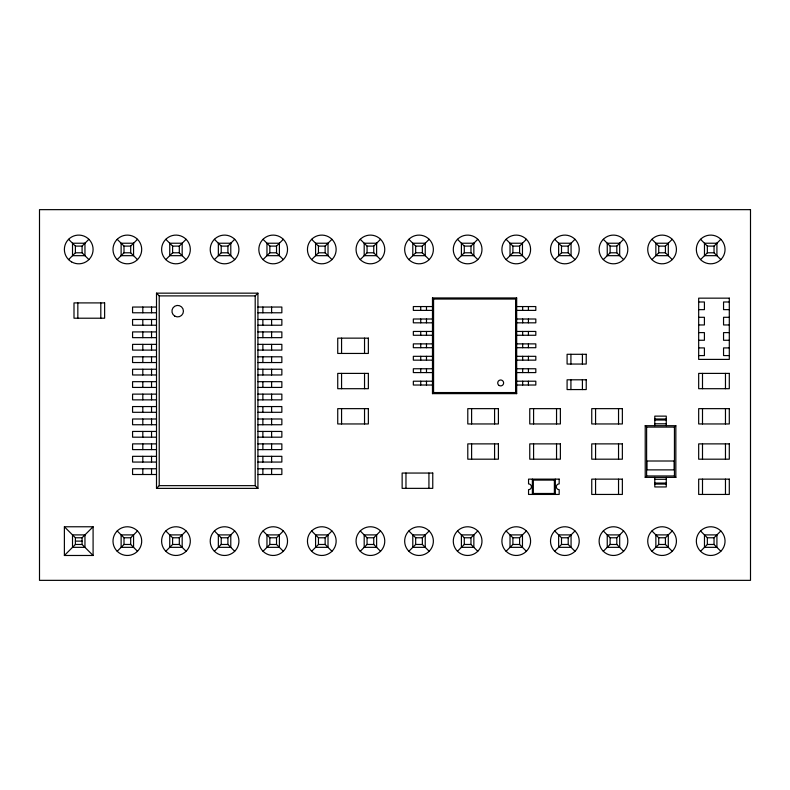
<?xml version="1.0" encoding="UTF-8"?>
<svg xmlns="http://www.w3.org/2000/svg" width="790" height="790" viewBox="0 0 790 790"><rect width="100%" height="100%" fill="white"/><g stroke="black" fill="none" stroke-linecap="round" stroke-linejoin="round"><path stroke-width="1.19" d="M68.582 259.604L75.386 252.8L75.386 246.105L68.582 239.301M75.386 246.105L82.081 246.105L88.885 239.301M117.197 259.604A14.358 14.358 0 0 1 123.635 235.588A14.358 14.358 0 0 1 141.213 253.165A14.358 14.358 0 0 1 117.197 259.604L124 252.8L124 246.105L117.197 239.301M137.5 259.604L130.696 252.8L130.696 246.105L137.5 239.301M165.811 259.604A14.358 14.358 0 0 1 172.24 235.588A14.358 14.358 0 0 1 189.827 253.165A14.358 14.358 0 0 1 165.811 259.604L172.605 252.8L172.605 246.105L165.811 239.301M186.104 259.604L179.31 252.8L179.31 246.105L186.104 239.301M214.416 259.604A14.358 14.358 0 0 1 220.854 235.588A14.358 14.358 0 0 1 238.432 253.165A14.358 14.358 0 0 1 214.416 259.604L221.22 252.8L221.22 246.105L214.416 239.301M234.719 259.604L227.915 252.8L227.915 246.105L234.719 239.301M263.031 259.604A14.358 14.358 0 0 1 269.469 235.588A14.358 14.358 0 0 1 287.047 253.165A14.358 14.358 0 0 1 263.031 259.604L269.834 252.8L269.834 246.105L263.031 239.301M283.334 259.604L276.53 252.8L276.53 246.105L283.334 239.301M257.925 488.378L255.2 485.653L255.2 295.894L257.925 293.159L156.499 293.159L156.499 488.378L257.925 488.378L257.925 293.159M311.645 259.604A14.358 14.358 0 0 1 318.084 235.588A14.358 14.358 0 0 1 335.661 253.165A14.358 14.358 0 0 1 311.645 259.604L318.449 252.8L318.449 246.105L311.645 239.301M331.948 259.604L325.144 252.8L325.144 246.105L331.948 239.301M64.385 555.479L75.386 544.468L75.386 537.773L64.385 526.772L93.092 526.772L93.092 555.479L64.385 555.479L64.385 526.772M93.092 555.479L82.081 544.468L82.081 537.773L93.092 526.772M360.26 259.604A14.358 14.358 0 0 1 366.688 235.588A14.358 14.358 0 0 1 384.276 253.165A14.358 14.358 0 0 1 360.26 259.604L367.054 252.8L367.054 246.105L360.26 239.301M380.553 259.604L373.759 252.8L373.759 246.105L380.553 239.301M156.499 488.378L159.225 485.653L159.225 295.894L156.499 293.159M117.197 551.272A14.358 14.358 0 0 1 123.635 527.256A14.358 14.358 0 0 1 141.213 544.843A14.358 14.358 0 0 1 117.197 551.272L124 544.468L124 537.773L117.197 530.969M137.5 551.272L130.696 544.468L130.696 537.773L137.5 530.969M408.865 259.604A14.358 14.358 0 0 1 415.303 235.588A14.358 14.358 0 0 1 432.881 253.165A14.358 14.358 0 0 1 408.865 259.604L415.668 252.8L415.668 246.105L408.865 239.301M429.168 259.604L422.364 252.8L422.364 246.105L429.168 239.301M165.811 551.272A14.358 14.358 0 0 1 172.24 527.256A14.358 14.358 0 0 1 189.827 544.843A14.358 14.358 0 0 1 165.811 551.272L172.605 544.468L172.605 537.773L165.811 530.969M186.104 551.272L179.31 544.468L179.31 537.773L186.104 530.969M457.479 259.604A14.358 14.358 0 0 1 463.918 235.588A14.358 14.358 0 0 1 481.495 253.165A14.358 14.358 0 0 1 457.479 259.604L464.283 252.8L464.283 246.105L457.479 239.301M477.782 259.604L470.978 252.8L470.978 246.105L477.782 239.301M214.416 551.272A14.358 14.358 0 0 1 220.854 527.256A14.358 14.358 0 0 1 238.432 544.843A14.358 14.358 0 0 1 214.416 551.272L221.22 544.468L221.22 537.773L214.416 530.969M234.719 551.272L227.915 544.468L227.915 537.773L234.719 530.969M506.094 259.604A14.358 14.358 0 0 1 512.532 235.588A14.358 14.358 0 0 1 530.11 253.165A14.358 14.358 0 0 1 506.094 259.604L512.898 252.8L512.898 246.105L506.094 239.301M526.397 259.604L519.593 252.8L519.593 246.105L526.397 239.301M263.031 551.272A14.358 14.358 0 0 1 269.469 527.256A14.358 14.358 0 0 1 287.047 544.843A14.358 14.358 0 0 1 263.031 551.272L269.834 544.468L269.834 537.773L263.031 530.969M283.334 551.272L276.53 544.468L276.53 537.773L283.334 530.969M554.708 259.604A14.358 14.358 0 0 1 561.137 235.588A14.358 14.358 0 0 1 578.724 253.165A14.358 14.358 0 0 1 554.708 259.604L561.502 252.8L561.502 246.105L554.708 239.301M575.001 259.604L568.207 252.8L568.207 246.105L575.001 239.301M516.68 393.637L515.594 392.551L515.594 299.045L516.68 297.949L432.476 297.949L432.476 393.637L516.68 393.637L516.68 297.949M432.476 393.637L433.572 392.551L433.572 299.045L432.476 297.949M311.645 551.272A14.358 14.358 0 0 1 318.084 527.256A14.358 14.358 0 0 1 335.661 544.843A14.358 14.358 0 0 1 311.645 551.272L318.449 544.468L318.449 537.773L311.645 530.969M331.948 551.272L325.144 544.468L325.144 537.773L331.948 530.969M603.313 259.604A14.358 14.358 0 0 1 609.752 235.588A14.358 14.358 0 0 1 627.329 253.165A14.358 14.358 0 0 1 603.313 259.604L610.117 252.8L610.117 246.105L603.313 239.301M623.616 259.604L616.812 252.8L616.812 246.105L623.616 239.301M360.26 551.272A14.358 14.358 0 0 1 366.688 527.256A14.358 14.358 0 0 1 384.276 544.843A14.358 14.358 0 0 1 360.26 551.272L367.054 544.468L367.054 537.773L360.26 530.969M380.553 551.272L373.759 544.468L373.759 537.773L380.553 530.969M651.928 259.604A14.358 14.358 0 0 1 658.366 235.588A14.358 14.358 0 0 1 675.944 253.165A14.358 14.358 0 0 1 651.928 259.604L658.732 252.8L658.732 246.105L651.928 239.301M672.231 259.604L665.427 252.8L665.427 246.105L672.231 239.301M408.865 551.272A14.358 14.358 0 0 1 415.303 527.256A14.358 14.358 0 0 1 432.881 544.843A14.358 14.358 0 0 1 408.865 551.272L415.668 544.468L415.668 537.773L408.865 530.969M429.168 551.272L422.364 544.468L422.364 537.773L429.168 530.969M700.542 259.604A14.358 14.358 0 0 1 706.981 235.588A14.358 14.358 0 0 1 724.558 253.165A14.358 14.358 0 0 1 700.542 259.604L707.346 252.8L707.346 246.105L700.542 239.301M720.845 259.604L714.042 252.8L714.042 246.105L720.845 239.301M457.479 551.272A14.358 14.358 0 0 1 463.918 527.256A14.358 14.358 0 0 1 481.495 544.843A14.358 14.358 0 0 1 457.479 551.272L464.283 544.468L464.283 537.773L457.479 530.969M477.782 551.272L470.978 544.468L470.978 537.773L477.782 530.969M533.339 493.483L532.381 494.441L532.381 479.135L533.339 480.093L554.383 480.093L555.34 479.135L555.34 494.441L554.383 493.483L533.339 493.483L533.339 480.093M506.094 551.272A14.358 14.358 0 0 1 512.532 527.256A14.358 14.358 0 0 1 530.11 544.843A14.358 14.358 0 0 1 506.094 551.272L512.898 544.468L512.898 537.773L506.094 530.969M526.397 551.272L519.593 544.468L519.593 537.773L526.397 530.969M675.845 477.377L674.443 475.975L674.443 427.094L675.845 425.701L645.223 425.701L645.223 477.377L675.845 477.377L675.845 425.701M554.708 551.272A14.358 14.358 0 0 1 561.137 527.256A14.358 14.358 0 0 1 578.724 544.843A14.358 14.358 0 0 1 554.708 551.272L561.502 544.468L561.502 537.773L554.708 530.969M575.001 551.272L568.207 544.468L568.207 537.773L575.001 530.969M645.223 477.377L646.615 475.975L646.615 427.094L645.223 425.701M603.313 551.272A14.358 14.358 0 0 1 609.752 527.256A14.358 14.358 0 0 1 627.329 544.843A14.358 14.358 0 0 1 603.313 551.272L610.117 544.468L610.117 537.773L603.313 530.969M623.616 551.272L616.812 544.468L616.812 537.773L623.616 530.969M651.928 551.272A14.358 14.358 0 0 1 658.366 527.256A14.358 14.358 0 0 1 675.944 544.843A14.358 14.358 0 0 1 651.928 551.272L658.732 544.468L658.732 537.773L651.928 530.969M672.231 551.272L665.427 544.468L665.427 537.773L672.231 530.969M700.542 551.272A14.358 14.358 0 0 1 706.981 527.256A14.358 14.358 0 0 1 724.558 544.843A14.358 14.358 0 0 1 700.542 551.272L707.346 544.468L707.346 537.773L700.542 530.969M720.845 551.272L714.042 544.468L714.042 537.773L720.845 530.969M124 246.105L130.696 246.105M172.605 246.105L179.31 246.105M221.22 246.105L227.915 246.105M269.834 246.105L276.53 246.105M318.449 246.105L325.144 246.105M367.054 246.105L373.759 246.105M415.668 246.105L422.364 246.105M464.283 246.105L470.978 246.105M512.898 246.105L519.593 246.105M561.502 246.105L568.207 246.105M610.117 246.105L616.812 246.105M658.732 246.105L665.427 246.105M707.346 246.105L714.042 246.105M75.386 252.8L82.081 252.8L88.885 259.604M124 252.8L130.696 252.8M172.605 252.8L179.31 252.8M221.22 252.8L227.915 252.8M269.834 252.8L276.53 252.8M318.449 252.8L325.144 252.8M367.054 252.8L373.759 252.8M415.668 252.8L422.364 252.8M464.283 252.8L470.978 252.8M512.898 252.8L519.593 252.8M561.502 252.8L568.207 252.8M610.117 252.8L616.812 252.8M658.732 252.8L665.427 252.8M707.346 252.8L714.042 252.8M159.225 295.894L255.2 295.894M433.572 299.045L515.594 299.045M698.676 301.987L704.413 301.987L704.413 309.641L698.676 309.641M729.298 301.987L723.551 301.987L723.551 309.641L729.298 309.641M432.476 306.56L413.338 306.56L413.338 310.391L432.476 310.391M516.68 306.56L535.817 306.56L535.817 310.391L516.68 310.391M156.499 307.043L132.572 307.043L132.572 312.781L156.499 312.781M257.925 307.043L281.852 307.043L281.852 312.781L257.925 312.781M698.676 317.294L704.413 317.294L704.413 324.957L698.676 324.957M729.298 317.294L723.551 317.294L723.551 324.957L729.298 324.957M432.476 319.002L413.338 319.002L413.338 322.824L432.476 322.824M516.68 319.002L535.817 319.002L535.817 322.824L516.68 322.824M156.499 319.476L132.572 319.476L132.572 325.223L156.499 325.223M257.925 319.476L281.852 319.476L281.852 325.223L257.925 325.223M432.476 331.445L413.338 331.445L413.338 335.266L432.476 335.266M516.68 331.445L535.817 331.445L535.817 335.266L516.68 335.266M156.499 331.918L132.572 331.918L132.572 337.656L156.499 337.656M257.925 331.918L281.852 331.918L281.852 337.656L257.925 337.656M698.676 332.61L704.413 332.61L704.413 340.263L698.676 340.263M729.298 332.61L723.551 332.61L723.551 340.263L729.298 340.263M432.476 343.877L413.338 343.877L413.338 347.709L432.476 347.709M516.68 343.877L535.817 343.877L535.817 347.709L516.68 347.709M156.499 344.361L132.572 344.361L132.572 350.098L156.499 350.098M257.925 344.361L281.852 344.361L281.852 350.098L257.925 350.098M698.676 347.916L704.413 347.916L704.413 355.579L698.676 355.579M729.298 347.916L723.551 347.916L723.551 355.579L729.298 355.579M432.476 356.32L413.338 356.32L413.338 360.151L432.476 360.151M516.68 356.32L535.817 356.32L535.817 360.151L516.68 360.151M156.499 356.803L132.572 356.803L132.572 362.541L156.499 362.541M257.925 356.803L281.852 356.803L281.852 362.541L257.925 362.541M432.476 368.762L413.338 368.762L413.338 372.584L432.476 372.584M516.68 368.762L535.817 368.762L535.817 372.584L516.68 372.584M156.499 369.236L132.572 369.236L132.572 374.983L156.499 374.983M257.925 369.236L281.852 369.236L281.852 374.983L257.925 374.983M432.476 381.205L413.338 381.205L413.338 385.026L432.476 385.026M516.68 381.205L535.817 381.205L535.817 385.026L516.68 385.026M156.499 381.679L132.572 381.679L132.572 387.426L156.499 387.426M257.925 381.679L281.852 381.679L281.852 387.426L257.925 387.426M433.572 392.551L515.594 392.551M156.499 394.121L132.572 394.121L132.572 399.859L156.499 399.859M257.925 394.121L281.852 394.121L281.852 399.859L257.925 399.859M156.499 406.564L132.572 406.564L132.572 412.301L156.499 412.301M257.925 406.564L281.852 406.564L281.852 412.301L257.925 412.301M156.499 418.996L132.572 418.996L132.572 424.744L156.499 424.744M257.925 418.996L281.852 418.996L281.852 424.744L257.925 424.744M654.792 418.996L666.266 418.996M654.792 420.013L666.266 420.013M654.792 423.796L666.266 423.796M646.615 427.094L674.443 427.094M156.499 431.439L132.572 431.439L132.572 437.186L156.499 437.186M257.925 431.439L281.852 431.439L281.852 437.186L257.925 437.186M156.499 443.881L132.572 443.881L132.572 449.619L156.499 449.619M257.925 443.881L281.852 443.881L281.852 449.619L257.925 449.619M156.499 456.324L132.572 456.324L132.572 462.061L156.499 462.061M257.925 456.324L281.852 456.324L281.852 462.061L257.925 462.061M156.499 468.756L132.572 468.756L132.572 474.504L156.499 474.504M257.925 468.756L281.852 468.756L281.852 474.504L257.925 474.504M646.615 475.975L674.443 475.975M654.792 479.283L666.266 479.283M654.792 483.065L666.266 483.065M654.792 484.072L666.266 484.072M159.225 485.653L255.2 485.653M75.386 537.773L82.081 537.773M124 537.773L130.696 537.773M172.605 537.773L179.31 537.773M221.22 537.773L227.915 537.773M269.834 537.773L276.53 537.773M318.449 537.773L325.144 537.773M367.054 537.773L373.759 537.773M415.668 537.773L422.364 537.773M464.283 537.773L470.978 537.773M512.898 537.773L519.593 537.773M561.502 537.773L568.207 537.773M610.117 537.773L616.812 537.773M658.732 537.773L665.427 537.773M707.346 537.773L714.042 537.773M75.386 541.12L82.081 541.12M75.386 544.468L82.081 544.468M124 544.468L130.696 544.468M172.605 544.468L179.31 544.468M221.22 544.468L227.915 544.468M269.834 544.468L276.53 544.468M318.449 544.468L325.144 544.468M367.054 544.468L373.759 544.468M415.668 544.468L422.364 544.468M464.283 544.468L470.978 544.468M512.898 544.468L519.593 544.468M561.502 544.468L568.207 544.468M610.117 544.468L616.812 544.468M658.732 544.468L665.427 544.468M707.346 544.468L714.042 544.468M725.467 373.394L725.467 388.7M725.467 408.647L725.467 423.954M725.467 443.881L725.467 459.188M725.467 479.135L725.467 494.441M702.498 373.394L702.498 388.7M702.498 408.647L702.498 423.954M702.498 443.881L702.498 459.188M702.498 479.135L702.498 494.441M666.266 425.701L666.266 416.132L654.792 416.132L654.792 425.701M666.266 477.377L666.266 486.946L654.792 486.946L654.792 477.377M618.54 408.647L618.54 423.954M618.54 443.881L618.54 459.188M618.54 479.135L618.54 494.441M595.571 408.647L595.571 423.954M595.571 443.881L595.571 459.188M595.571 479.135L595.571 494.441M582.408 354.295L582.408 364.052M582.408 379.802L582.408 389.569M570.923 354.295L570.923 364.052M570.923 379.802L570.923 389.569M556.545 408.647L556.545 423.954M556.545 443.881L556.545 459.188M554.383 480.093L554.383 493.483M533.586 408.647L533.586 423.954M533.586 443.881L533.586 459.188M528.421 306.56L528.421 310.391M528.421 319.002L528.421 322.824M528.421 331.445L528.421 335.266M528.421 343.877L528.421 347.709M528.421 356.32L528.421 360.151M528.421 368.762L528.421 372.584M528.421 381.205L528.421 385.026M522.674 306.56L522.674 310.391M522.674 319.002L522.674 322.824M522.674 331.445L522.674 335.266M522.674 343.877L522.674 347.709M522.674 356.32L522.674 360.151M522.674 368.762L522.674 372.584M522.674 381.205L522.674 385.026M494.579 408.647L494.579 423.954M494.579 443.881L494.579 459.188M471.61 408.647L471.61 423.954M471.61 443.881L471.61 459.188M428.931 473.052L428.931 488.358M426.482 306.56L426.482 310.391M426.482 319.002L426.482 322.824M426.482 331.445L426.482 335.266M426.482 343.877L426.482 347.709M426.482 356.32L426.482 360.151M426.482 368.762L426.482 372.584M426.482 381.205L426.482 385.026M420.734 306.56L420.734 310.391M420.734 319.002L420.734 322.824M420.734 331.445L420.734 335.266M420.734 343.877L420.734 347.709M420.734 356.32L420.734 360.151M420.734 368.762L420.734 372.584M420.734 381.205L420.734 385.026M405.971 473.052L405.971 488.358M364.536 338.14L364.536 353.446M364.536 373.394L364.536 388.7M364.536 408.647L364.536 423.954M341.566 338.14L341.566 353.446M341.566 373.394L341.566 388.7M341.566 408.647L341.566 423.954M271.612 307.043L271.612 312.781M271.612 319.476L271.612 325.223M271.612 331.918L271.612 337.656M271.612 344.361L271.612 350.098M271.612 356.803L271.612 362.541M271.612 369.236L271.612 374.983M271.612 381.679L271.612 387.426M271.612 394.121L271.612 399.859M271.612 406.564L271.612 412.301M271.612 418.996L271.612 424.744M271.612 431.439L271.612 437.186M271.612 443.881L271.612 449.619M271.612 456.324L271.612 462.061M271.612 468.756L271.612 474.504M262.882 307.043L262.882 312.781M262.882 319.476L262.882 325.223M262.882 331.918L262.882 337.656M262.882 344.361L262.882 350.098M262.882 356.803L262.882 362.541M262.882 369.236L262.882 374.983M262.882 381.679L262.882 387.426M262.882 394.121L262.882 399.859M262.882 406.564L262.882 412.301M262.882 418.996L262.882 424.744M262.882 431.439L262.882 437.186M262.882 443.881L262.882 449.619M262.882 456.324L262.882 462.061M262.882 468.756L262.882 474.504M151.542 307.043L151.542 312.781M151.542 319.476L151.542 325.223M151.542 331.918L151.542 337.656M151.542 344.361L151.542 350.098M151.542 356.803L151.542 362.541M151.542 369.236L151.542 374.983M151.542 381.679L151.542 387.426M151.542 394.121L151.542 399.859M151.542 406.564L151.542 412.301M151.542 418.996L151.542 424.744M151.542 431.439L151.542 437.186M151.542 443.881L151.542 449.619M151.542 456.324L151.542 462.061M151.542 468.756L151.542 474.504M142.812 307.043L142.812 312.781M142.812 319.476L142.812 325.223M142.812 331.918L142.812 337.656M142.812 344.361L142.812 350.098M142.812 356.803L142.812 362.541M142.812 369.236L142.812 374.983M142.812 381.679L142.812 387.426M142.812 394.121L142.812 399.859M142.812 406.564L142.812 412.301M142.812 418.996L142.812 424.744M142.812 431.439L142.812 437.186M142.812 443.881L142.812 449.619M142.812 456.324L142.812 462.061M142.812 468.756L142.812 474.504M100.804 302.906L100.804 318.212M82.081 246.105L82.081 252.8M77.835 302.906L77.835 318.212M750.5 209.646L39.5 209.646L39.5 580.354L750.5 580.354L750.5 209.646M84.955 243.231L72.512 243.231L72.512 255.674L84.955 255.674L84.955 243.231M133.569 243.231L121.127 243.231L121.127 255.674L133.569 255.674L133.569 243.231M182.174 243.231L169.741 243.231L169.741 255.674L182.174 255.674L182.174 243.231M230.789 243.231L218.346 243.231L218.346 255.674L230.789 255.674L230.789 243.231M279.403 243.231L266.961 243.231L266.961 255.674L279.403 255.674L279.403 243.231M328.018 243.231L315.575 243.231L315.575 255.674L328.018 255.674L328.018 243.231M376.623 243.231L364.19 243.231L364.19 255.674L376.623 255.674L376.623 243.231M425.237 243.231L412.795 243.231L412.795 255.674L425.237 255.674L425.237 243.231M473.852 243.231L461.409 243.231L461.409 255.674L473.852 255.674L473.852 243.231M522.467 243.231L510.024 243.231L510.024 255.674L522.467 255.674L522.467 243.231M571.071 243.231L558.639 243.231L558.639 255.674L571.071 255.674L571.071 243.231M619.686 243.231L607.243 243.231L607.243 255.674L619.686 255.674L619.686 243.231M668.301 243.231L655.858 243.231L655.858 255.674L668.301 255.674L668.301 243.231M716.915 243.231L704.473 243.231L704.473 255.674L716.915 255.674L716.915 243.231M729.298 298.156L698.676 298.156L698.676 359.401L729.298 359.401L729.298 298.156M104.626 302.906L74.003 302.906L74.003 318.212L104.626 318.212L104.626 302.906M368.357 338.14L337.735 338.14L337.735 353.446L368.357 353.446L368.357 338.14M586.229 354.295L567.092 354.295L567.092 364.052L586.229 364.052L586.229 354.295M368.357 373.394L337.735 373.394L337.735 388.7L368.357 388.7L368.357 373.394M729.298 373.394L698.676 373.394L698.676 388.7L729.298 388.7L729.298 373.394M586.229 379.802L567.092 379.802L567.092 389.569L586.229 389.569L586.229 379.802M368.357 408.647L337.735 408.647L337.735 423.954L368.357 423.954L368.357 408.647M498.401 408.647L467.789 408.647L467.789 423.954L498.401 423.954L498.401 408.647M560.377 408.647L529.754 408.647L529.754 423.954L560.377 423.954L560.377 408.647M622.362 408.647L591.75 408.647L591.75 423.954L622.362 423.954L622.362 408.647M729.298 408.647L698.676 408.647L698.676 423.954L729.298 423.954L729.298 408.647M498.401 443.881L467.789 443.881L467.789 459.188L498.401 459.188L498.401 443.881M560.377 443.881L529.754 443.881L529.754 459.188L560.377 459.188L560.377 443.881M622.362 443.881L591.75 443.881L591.75 459.188L622.362 459.188L622.362 443.881M729.298 443.881L698.676 443.881L698.676 459.188L729.298 459.188L729.298 443.881M674.255 461.005L646.812 461.005L646.812 469.882L674.255 469.882L674.255 461.005M432.762 473.052L402.14 473.052L402.14 488.358L432.762 488.358L432.762 473.052M559.172 479.135L528.55 479.135L528.55 483.915A2.874 2.874 0 0 1 531.423 486.788A2.874 2.874 0 0 1 528.55 489.662L528.55 494.441L559.172 494.441L559.172 489.662A2.874 2.874 0 0 1 556.298 486.788A2.874 2.874 0 0 1 559.172 483.915L559.172 479.135M622.362 479.135L591.75 479.135L591.75 494.441L622.362 494.441L622.362 479.135M729.298 479.135L698.676 479.135L698.676 494.441L729.298 494.441L729.298 479.135M84.955 534.899L72.512 534.899L72.512 547.342L84.955 547.342L84.955 534.899M133.569 534.899L121.127 534.899L121.127 547.342L133.569 547.342L133.569 534.899M182.174 534.899L169.741 534.899L169.741 547.342L182.174 547.342L182.174 534.899M230.789 534.899L218.346 534.899L218.346 547.342L230.789 547.342L230.789 534.899M279.403 534.899L266.961 534.899L266.961 547.342L279.403 547.342L279.403 534.899M328.018 534.899L315.575 534.899L315.575 547.342L328.018 547.342L328.018 534.899M376.623 534.899L364.19 534.899L364.19 547.342L376.623 547.342L376.623 534.899M425.237 534.899L412.795 534.899L412.795 547.342L425.237 547.342L425.237 534.899M473.852 534.899L461.409 534.899L461.409 547.342L473.852 547.342L473.852 534.899M522.467 534.899L510.024 534.899L510.024 547.342L522.467 547.342L522.467 534.899M571.071 534.899L558.639 534.899L558.639 547.342L571.071 547.342L571.071 534.899M619.686 534.899L607.243 534.899L607.243 547.342L619.686 547.342L619.686 534.899M668.301 534.899L655.858 534.899L655.858 547.342L668.301 547.342L668.301 534.899M716.915 534.899L704.473 534.899L704.473 547.342L716.915 547.342L716.915 534.899M499.191 385.51A2.963 2.963 0 0 0 503.635 382.943A2.963 2.963 0 0 0 499.191 380.375A2.963 2.963 0 0 0 499.191 385.51M174.817 316.128A5.737 5.737 0 0 0 183.428 311.151A5.737 5.737 0 0 0 174.817 306.184A5.737 5.737 0 0 0 174.817 316.128M71.554 261.885A14.358 14.358 0 0 0 93.092 249.452A14.358 14.358 0 0 0 71.554 237.02A14.358 14.358 0 0 0 71.554 261.885"/></g></svg>
